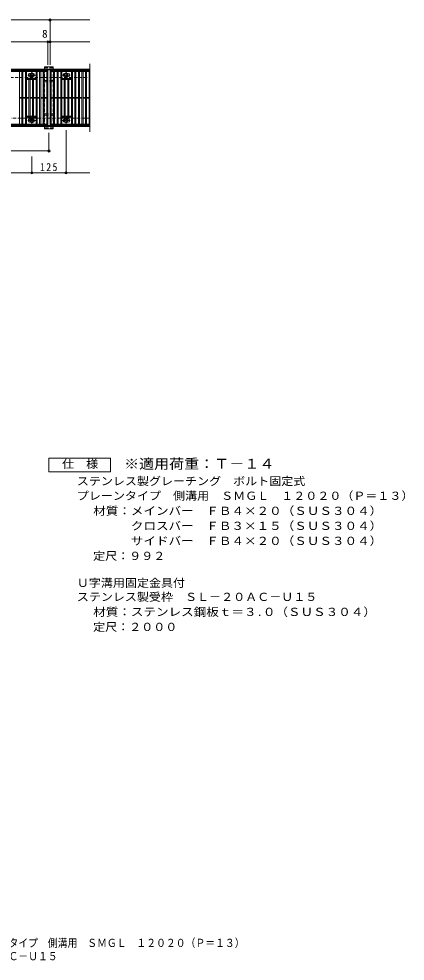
# Model space of a CAD drawing. Units: millimetres at full size, with parts at other scales. Extents: x -342 to 368, y -392 to 305.
# Drawn here: x 85 to 368, y -392 to 299 of the extents above; entities that cross this region are included whole.
import ezdxf
from ezdxf.enums import TextEntityAlignment as Align

# ---------------------------------------------------------------- set-up
doc = ezdxf.new("R2010")
doc.units = ezdxf.units.MM
doc.header["$LTSCALE"] = 2
doc.header["$PDMODE"] = 32
doc.header["$PDSIZE"] = 1.6
doc.linetypes.add('CHAIN1', pattern=[8, 5, -1, 1, -1])
doc.linetypes.add('DASHED1', pattern=[1.8, 1.2, -0.6])
for name, color, linetype, lineweight in [('C-1_躯体', 2, 'Continuous', 9), ('C-2_仕上', 3, 'Continuous', 9), ('C-4_文字', 7, 'Continuous', 9), ('C-8_ハッチ', 3, 'DASHED1', 9), ('C-B_衛生陶器', 2, 'Continuous', 9), ('D-5_建具', 7, 'Continuous', 9)]:
    doc.layers.add(name, color=color, linetype=linetype, lineweight=lineweight)
doc.layers.add('F-0_F-0ﾚｲﾔ', color=2, linetype='Continuous')
doc.styles.add('ＭＳ ゴシック', font='')
doc.styles.get('ＭＳ ゴシック').set_extended_font_data('MS Gothic')

msp = doc.modelspace()

# ---------------------------------------------------------------- linework, layer by layer
at = {"layer": 'C-1_躯体'}
for p, q in [((-123.179, 261.726), (136.821, 261.726)), ((-123.179, 261.126), (136.821, 261.126)), ((136.821, 220.326), (-123.179, 220.326)), ((136.821, 219.726), (-123.179, 219.726))]:
    msp.add_line(p, q, dxfattribs=at)
at = {"layer": 'C-1_躯体', "linetype": 'DASHED1'}
for p, q in [((-123.179, 255.726), (136.821, 255.726)), ((136.821, 225.726), (-123.179, 225.726))]:
    msp.add_line(p, q, dxfattribs=at)
at = {"layer": 'C-2_仕上'}
for p, q in [((136.821, 215.726), (136.821, 265.726)), ((-92.379, 259.926), (106.021, 259.926)), ((85.221, 259.926), (85.221, 221.526)), ((87.021, 259.926), (87.021, 221.526)), ((87.821, 259.926), (87.821, 221.526)), ((89.621, 259.926), (89.621, 221.526)), ((90.421, 259.926), (90.421, 221.526)), ((92.721, 258.626), (93.34, 258.626)), ((93.34, 256.226), (92.721, 256.226)), ((97.421, 259.926), (97.421, 221.526)), ((98.221, 259.926), (98.221, 221.526)), ((100.021, 259.926), (100.021, 221.526)), ((100.821, 259.926), (100.821, 221.526)), ((102.621, 259.926), (102.621, 221.526)), ((103.421, 259.926), (103.421, 221.526)), ((105.221, 259.926), (105.221, 221.526)), ((107.621, 260.726), (136.821, 260.726)), ((107.621, 220.726), (107.621, 260.726)), ((107.621, 259.926), (136.821, 259.926)), ((108.421, 259.926), (108.421, 221.526)), ((110.221, 259.926), (110.221, 221.526)), ((111.021, 259.926), (111.021, 221.526)), ((112.821, 259.926), (112.821, 221.526)), ((113.621, 259.926), (113.621, 221.526)), ((115.421, 259.926), (115.421, 221.526)), ((116.221, 259.926), (116.221, 221.526)), ((120.302, 258.626), (120.921, 258.626)), ((120.921, 256.226), (120.302, 256.226)), ((123.221, 259.926), (123.221, 221.526)), ((124.021, 259.926), (124.021, 221.526)), ((125.821, 259.926), (125.821, 221.526)), ((126.621, 259.926), (126.621, 221.526)), ((128.421, 259.926), (128.421, 221.526)), ((129.221, 259.926), (129.221, 221.526)), ((131.021, 259.926), (131.021, 221.526)), ((131.821, 259.926), (131.821, 221.526)), ((133.621, 259.926), (133.621, 221.526)), ((134.421, 259.926), (134.421, 221.526)), ((136.221, 259.926), (136.221, 221.526)), ((90.421, 254.926), (97.421, 254.926)), ((90.421, 254.126), (97.421, 254.126)), ((92.221, 254.126), (92.221, 227.326)), ((93.021, 254.126), (93.021, 227.326)), ((94.821, 254.126), (94.821, 227.326)), ((95.621, 254.126), (95.621, 227.326)), ((116.221, 254.926), (123.221, 254.926)), ((116.221, 254.126), (123.221, 254.126)), ((118.021, 254.126), (118.021, 227.326)), ((118.821, 254.126), (118.821, 227.326)), ((120.621, 254.126), (120.621, 227.326)), ((121.421, 254.126), (121.421, 227.326)), ((85.221, 241.026), (87.021, 241.026)), ((85.221, 240.426), (87.021, 240.426)), ((87.821, 241.026), (89.621, 241.026)), ((87.821, 240.426), (89.621, 240.426)), ((90.421, 241.026), (92.221, 241.026)), ((90.421, 240.426), (92.221, 240.426)), ((93.021, 241.026), (94.821, 241.026)), ((93.021, 240.426), (94.821, 240.426)), ((95.621, 241.026), (97.421, 241.026)), ((95.621, 240.426), (97.421, 240.426)), ((98.221, 241.026), (100.021, 241.026)), ((98.221, 240.426), (100.021, 240.426)), ((100.821, 241.026), (102.621, 241.026)), ((100.821, 240.426), (102.621, 240.426)), ((103.421, 241.026), (105.221, 241.026)), ((103.421, 240.426), (105.221, 240.426)), ((108.421, 241.026), (110.221, 241.026)), ((108.421, 240.426), (110.221, 240.426)), ((111.021, 241.026), (112.821, 241.026)), ((111.021, 240.426), (112.821, 240.426)), ((113.621, 241.026), (115.421, 241.026)), ((113.621, 240.426), (115.421, 240.426)), ((116.221, 241.026), (118.021, 241.026)), ((116.221, 240.426), (118.021, 240.426)), ((118.821, 241.026), (120.621, 241.026)), ((118.821, 240.426), (120.621, 240.426)), ((121.421, 241.026), (123.221, 241.026)), ((121.421, 240.426), (123.221, 240.426)), ((124.021, 241.026), (125.821, 241.026)), ((124.021, 240.426), (125.821, 240.426)), ((126.621, 241.026), (128.421, 241.026)), ((126.621, 240.426), (128.421, 240.426)), ((129.221, 241.026), (131.021, 241.026)), ((129.221, 240.426), (131.021, 240.426)), ((131.821, 241.026), (133.621, 241.026)), ((131.821, 240.426), (133.621, 240.426)), ((134.421, 241.026), (136.221, 241.026)), ((134.421, 240.426), (136.221, 240.426)), ((106.021, 221.526), (-92.379, 221.526)), ((97.421, 227.326), (90.421, 227.326)), ((97.421, 226.526), (90.421, 226.526)), ((92.721, 225.226), (93.34, 225.226)), ((93.34, 222.826), (92.721, 222.826)), ((136.821, 221.526), (107.621, 221.526)), ((123.221, 227.326), (116.221, 227.326)), ((123.221, 226.526), (116.221, 226.526)), ((120.302, 225.226), (120.921, 225.226)), ((120.921, 222.826), (120.302, 222.826)), ((136.821, 220.726), (107.621, 220.726))]:
    msp.add_line(p, q, dxfattribs=at)
msp.add_lwpolyline([(-92.379, 260.726), (106.021, 260.726), (106.021, 220.726), (-92.379, 220.726)], close=True, dxfattribs=at)
for centre, start, end in [((92.721, 257.426), 90, 180), ((92.721, 257.426), 180, 270), ((95.121, 257.426), 0, 80.33026), ((95.121, 257.426), 279.66974, 0), ((118.521, 257.426), 99.66974, 180), ((118.521, 257.426), 180, 260.33026), ((120.921, 257.426), 0, 90), ((120.921, 257.426), 270, 0), ((92.721, 224.026), 90, 180), ((92.721, 224.026), 180, 270), ((95.121, 224.026), 0, 80.33026), ((95.121, 224.026), 279.66974, 0), ((118.521, 224.026), 99.66974, 180), ((118.521, 224.026), 180, 260.33026), ((120.921, 224.026), 0, 90), ((120.921, 224.026), 270, 0)]:
    msp.add_arc(centre, 1.2, start, end, dxfattribs=at)
at = {"layer": 'C-4_文字'}
for p, q in [((-92.379, 297.786), (107.621, 297.786)), ((107.621, 298.386), (107.621, 264.786)), ((107.621, 297.786), (136.821, 297.786)), ((-92.379, 281.786), (106.021, 281.786)), ((106.021, 282.386), (106.021, 264.786)), ((106.021, 281.786), (107.621, 281.786)), ((107.621, 281.786), (136.821, 281.786)), ((106.821, 201.186), (106.821, 214.986)), ((119.321, 185.186), (119.321, 217.086)), ((-73.179, 201.786), (106.821, 201.786)), ((94.321, 185.186), (94.321, 197.787)), ((-80.679, 185.786), (94.321, 185.786)), ((94.321, 185.786), (119.321, 185.786)), ((119.321, 185.786), (136.821, 185.786))]:
    msp.add_line(p, q, dxfattribs=at)
for p in [(107.621, 297.786), (106.021, 281.786), (107.621, 281.786), (106.821, 201.786), (94.321, 185.786), (119.321, 185.786)]:
    msp.add_point(p, dxfattribs=at)
at = {"layer": 'C-8_ハッチ', "linetype": 'Continuous'}
for p, q in [((103.621, 263.526), (110.021, 263.526)), ((103.621, 263.526), (103.621, 261.726)), ((110.021, 263.526), (110.021, 261.726)), ((103.621, 219.726), (103.621, 217.926)), ((110.021, 217.926), (103.621, 217.926)), ((110.021, 219.726), (110.021, 217.926))]:
    msp.add_line(p, q, dxfattribs=at)
at = {"layer": 'C-8_ハッチ'}
for p, q in [((103.621, 262.726), (110.021, 262.726)), ((103.621, 219.726), (103.621, 261.726)), ((110.021, 219.726), (110.021, 261.726)), ((103.621, 253.326), (110.021, 253.326)), ((103.621, 252.526), (110.021, 252.526)), ((110.021, 228.926), (103.621, 228.926)), ((110.021, 228.126), (103.621, 228.126)), ((110.021, 218.726), (103.621, 218.726))]:
    msp.add_line(p, q, dxfattribs=at)
at = {"layer": 'C-B_衛生陶器', "color": 7, "linetype": 'CHAIN1'}
for p, q in [((91.321, 257.426), (97.321, 257.426)), ((94.321, 254.426), (94.321, 260.426)), ((116.321, 257.426), (122.321, 257.426)), ((119.321, 254.426), (119.321, 260.426)), ((91.321, 224.026), (97.321, 224.026)), ((94.321, 221.026), (94.321, 227.026)), ((116.321, 224.026), (122.321, 224.026)), ((119.321, 221.026), (119.321, 227.026))]:
    msp.add_line(p, q, dxfattribs=at)
at = {"layer": 'C-B_衛生陶器'}
msp.add_line((120.62, 223.276), (120.62, 224.776), dxfattribs=at)
for points in [[(93.022, 256.676), (94.321, 255.926), (95.62, 256.676), (95.62, 258.176), (94.321, 258.926), (93.022, 258.176)], [(118.022, 256.676), (119.321, 255.926), (120.62, 256.676), (120.62, 258.176), (119.321, 258.926), (118.022, 258.176)], [(93.022, 223.276), (94.321, 222.526), (95.62, 223.276), (95.62, 224.776), (94.321, 225.526), (93.022, 224.776)]]:
    msp.add_lwpolyline(points, close=True, dxfattribs=at)
for points in [[(120.62, 224.776), (119.321, 225.526), (118.022, 224.776), (118.022, 223.276)], [(118.022, 223.276), (119.321, 222.526), (120.62, 223.276)]]:
    msp.add_lwpolyline(points, dxfattribs=at)
for centre, radius in [((94.321, 257.426), 1.55), ((94.321, 257.426), 1.3), ((94.321, 257.426), 1.1), ((119.321, 257.426), 1.55), ((119.321, 257.426), 1.3), ((119.321, 257.426), 1.1), ((94.321, 224.026), 1.55), ((94.321, 224.026), 1.3), ((94.321, 224.026), 1.1), ((119.321, 224.026), 1.55), ((119.321, 224.026), 1.3), ((119.321, 224.026), 1.1)]:
    msp.add_circle(centre, radius, dxfattribs=at)
at = {"layer": 'D-5_建具'}
msp.add_lwpolyline([(151.821, -33.274), (106.821, -33.274), (106.821, -23.274), (151.821, -23.274)], close=True, dxfattribs=at)

# ---------------------------------------------------------------- texts
at = {"layer": 'C-4_文字', "color": 2, "style": 'ＭＳ ゴシック'}
msp.add_text('8', height=5.865, dxfattribs=at).set_placement((101.839, 282.986), align=Align.BOTTOM_LEFT)
at = {"layer": 'C-4_文字', "color": 2, "insert": (100.321, 186.986), "char_height": 5.865, "attachment_point": 7, "style": 'ＭＳ ゴシック'}
msp.add_mtext('\\T1.27;\\W0.9;125', dxfattribs=at)
at = {"layer": 'D-5_建具', "color": 2, "style": 'ＭＳ ゴシック'}
for s, width, p in [('仕\u3000様', 1.1, (116.455, -32.292)), ('ステンレス製グレーチング\u3000ボルト固定式', 1.1, (127.239, -44.858)), ('プレーンタイプ\u3000側溝用\u3000ＳＭＧＬ\u3000１２０２０（Ｐ＝１３）', 1.1, (127.239, -55.583)), ('材質：メインバー\u3000ＦＢ４×２０（ＳＵＳ３０４）', 1.15, (139.182, -66.624)), ('\u3000\u3000\u3000クロスバー\u3000ＦＢ３×１５（ＳＵＳ３０４）', 1.15, (139.182, -77.624)), ('\u3000\u3000\u3000サイドバー\u3000ＦＢ４×２０（ＳＵＳ３０４）', 1.15, (139.182, -88.624)), ('定尺：９９２', 1.1, (139.182, -99.624)), ('Ｕ字溝用固定金具付', 1.1, (127.239, -119.398)), ('ステンレス製受枠\u3000ＳＬ－２０ＡＣ－Ｕ１５', 1.1, (127.239, -129.659)), ('材質：ステンレス鋼板ｔ＝３.０（ＳＵＳ３０４）', 1.15, (139.182, -140.659)), ('定尺：２０００', 1.1, (139.182, -151.659))]:
    msp.add_text(s, height=5.865, dxfattribs=dict(at, width=width)).set_placement(p, align=Align.BOTTOM_LEFT)
at = {"layer": 'D-5_建具', "color": 3, "style": 'ＭＳ ゴシック', "width": 1.1}
msp.add_text('※適用荷重：Ｔ－１４', height=7.331, dxfattribs=at).set_placement((161.821, -33.274), align=Align.BOTTOM_LEFT)
at = {"layer": 'F-0_F-0ﾚｲﾔ', "style": 'ＭＳ ゴシック', "width": 0.9}
for s, p in [('ステンレス製グレーチング\u3000ボルト固定式\u3000プレーンタイプ\u3000側溝用\u3000ＳＭＧＬ\u3000１２０２０（Ｐ＝１３）', (-95.565, -383.172)), ('Ｕ字溝用固定金具付ステンレス製受枠\u3000ＳＬ－２０ＡＣ－Ｕ１５', (-95.565, -392.863))]:
    msp.add_text(s, height=5.865, dxfattribs=at).set_placement(p, align=Align.BOTTOM_LEFT)

doc.saveas('drawing.dxf')
